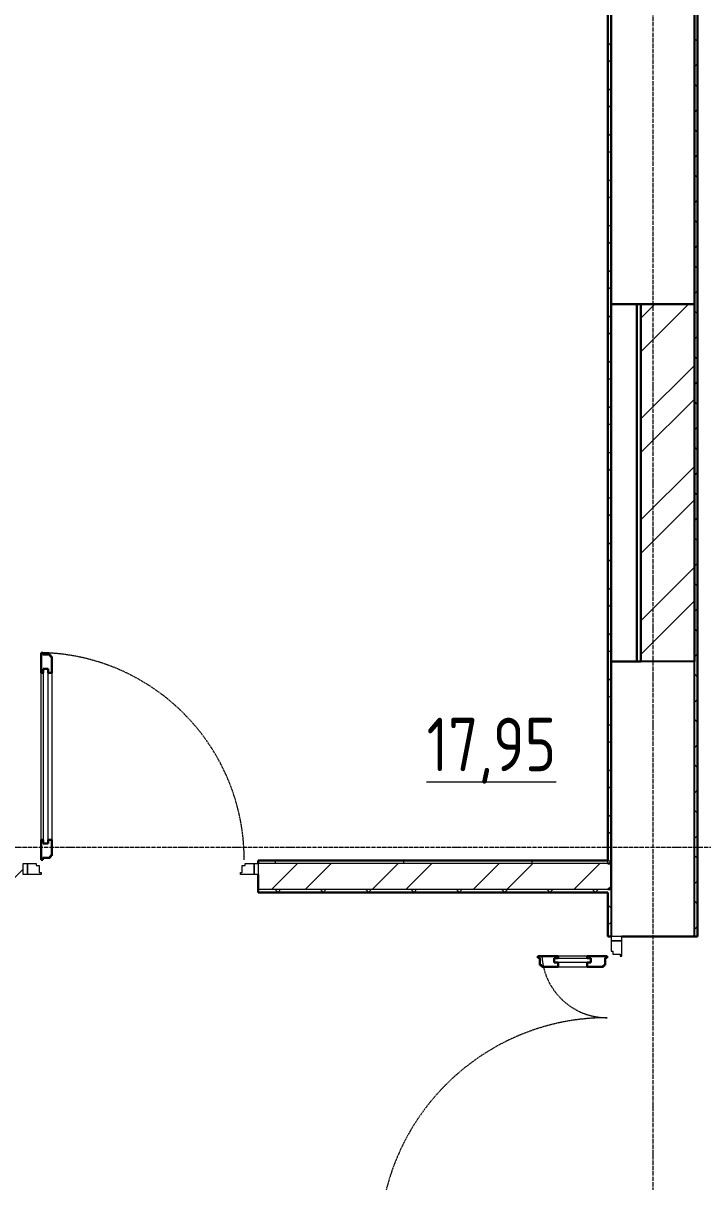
# Model space of a CAD drawing. Header units: millimetres. Extents: x -695119 to 412940, y -249585 to 622758.
# Drawn here: x 167818 to 170998, y -59932 to -54517 of the extents above; entities that cross this region are included whole.
import ezdxf

# ---------------------------------------------------------------- set-up
doc = ezdxf.new("R2010")
doc.units = ezdxf.units.MM
doc.linetypes.add('ADSK_Линия сетки', pattern=[25, 20, -2.5, 0, -2.5])
doc.linetypes.add('ADSK_Штриховая_ш2 п1_5', pattern=[4.5, 3, -1.5])
for name, color, linetype, lineweight in [('Каркас_Импост', 8, 'Continuous', 9), ('Марки помещений', 8, 'Continuous', 20), ('Монтажный зазор', 8, 'Continuous', 9), ('Оси', 252, 'Continuous', 9), ('Остекление', 8, 'Continuous', 9), ('Открывание', 8, 'ADSK_Штриховая_ш2 п1_5', 9), ('Панель', 252, 'Continuous', 30), ('Стены разрез', 7, 'Continuous', 30), ('Стены штриховка', 7, 'Continuous', 9)]:
    doc.layers.add(name, color=color, linetype=linetype, lineweight=lineweight)
doc.layers.add('Стены', color=194, linetype='Continuous')
doc.styles.add('GOST 2.304 type A_1', font='', dxfattribs={"height": 350})
doc.styles.get('GOST 2.304 type A_1').set_extended_font_data('GOST 2.304 type A')

# ---------------------------------------------------------------- blocks, each defined once
blk = doc.blocks.new('1 этаж')
at = {"layer": 'Каркас_Импост', "color": 251, "true_color": 0x636466}
for p, q in [((-6980.8, -139622.4), (-6939.8, -139622.4)), ((-6980.8, -139672.4), (-6980.8, -139622.4)), ((-6939.8, -139622.4), (-6939.8, -139630.4)), ((-6939.8, -139630.4), (-6925.8, -139630.4)), ((-6925.8, -139630.4), (-6925.8, -139664.4)), ((-5975.8, -139630.4), (-5961.8, -139630.4)), ((-5975.8, -139664.4), (-5975.8, -139630.4)), ((-5961.8, -139630.4), (-5961.8, -139622.4)), ((-5961.8, -139622.4), (-5920.8, -139622.4)), ((-5920.8, -139622.4), (-5920.8, -139672.4)), ((-6916.8, -139672.4), (-6980.8, -139672.4)), ((-6925.8, -139664.4), (-6916.8, -139664.4)), ((-6916.8, -139664.4), (-6916.8, -139672.4)), ((-5984.8, -139664.4), (-5975.8, -139664.4)), ((-5984.8, -139672.4), (-5984.8, -139664.4)), ((-5920.8, -139672.4), (-5984.8, -139672.4)), ((-4200.8, -139982.4), (-4250.8, -139982.4)), ((-4250.8, -139982.4), (-4250.8, -140031.4)), ((-4250.8, -140031.4), (-4242.8, -140031.4)), ((-4242.8, -140031.4), (-4242.8, -140045.4)), ((-4200.8, -140054.4), (-4200.8, -139982.4)), ((-4242.8, -140045.4), (-4208.8, -140045.4)), ((-4208.8, -140045.4), (-4208.8, -140054.4)), ((-4208.8, -140054.4), (-4200.8, -140054.4))]:
    blk.add_line(p, q, dxfattribs=at)
at = {"layer": 'Монтажный зазор', "color": 251, "true_color": 0x636466}
for p, q in [((-7000.8, -139622.4), (-6980.8, -139622.4)), ((-7000.8, -139672.4), (-7000.8, -139622.4)), ((-6980.8, -139622.4), (-6980.8, -139672.4)), ((-5920.8, -139622.4), (-5900.8, -139622.4)), ((-5920.8, -139672.4), (-5920.8, -139622.4)), ((-5900.8, -139622.4), (-5900.8, -139672.4)), ((-6980.8, -139672.4), (-7000.8, -139672.4)), ((-5900.8, -139672.4), (-5920.8, -139672.4)), ((-4200.8, -139962.4), (-4250.8, -139962.4)), ((-4250.8, -139962.4), (-4250.8, -139982.4)), ((-4200.8, -139982.4), (-4200.8, -139962.4)), ((-4250.8, -139982.4), (-4200.8, -139982.4))]:
    blk.add_line(p, q, dxfattribs=at)
at = {"layer": 'Оси', "color": 251, "linetype": 'ADSK_Линия сетки', "true_color": 0x636466}
for p, q in [((-4055.8, -131547.4), (-4055.8, -160943.1)), ((4311.5, -139547.4), (-72628.1, -139547.4))]:
    blk.add_line(p, q, dxfattribs=at)
at = {"layer": 'Остекление', "color": 251, "true_color": 0x636466}
for p, q in [((-6907.8, -138712.4), (-6907.8, -139528.4)), ((-6883.8, -138712.4), (-6907.8, -138712.4)), ((-6883.8, -139528.4), (-6883.8, -138712.4)), ((-6907.8, -139528.4), (-6883.8, -139528.4)), ((-4516.8, -140063.4), (-4344.8, -140063.4)), ((-4516.8, -140084.4), (-4516.8, -140063.4)), ((-4344.8, -140084.4), (-4516.8, -140084.4)), ((-4344.8, -140063.4), (-4344.8, -140084.4))]:
    blk.add_line(p, q, dxfattribs=at)
at = {"layer": 'Открывание', "color": 251, "true_color": 0x636466}
for centre, radius, start, end in [((-6934.8, -139604.4), 968, 0, 88.9345), ((-4268.8, -140036.4), 306, 183.3723, 270), ((-4268.8, -141408.4), 1066, 90, 179.0325)]:
    blk.add_arc(centre, radius, start, end, dxfattribs=at)
at = {"layer": 'Панель', "color": 251, "true_color": 0x636466}
for p, q in [((-6916.8, -138636.4), (-6908.8, -138636.4)), ((-6916.8, -138730.4), (-6916.8, -138636.4)), ((-6908.8, -138636.4), (-6908.8, -138645.4)), ((-6908.8, -138645.4), (-6874.8, -138645.4)), ((-6874.8, -138645.4), (-6874.8, -138654.4)), ((-6874.8, -138654.4), (-6866.8, -138654.4)), ((-6866.8, -138654.4), (-6866.8, -138730.4)), ((-6907.8, -138730.4), (-6916.8, -138730.4)), ((-6907.8, -138712.4), (-6907.8, -138730.4)), ((-6883.8, -138712.4), (-6907.8, -138712.4)), ((-6883.8, -138730.4), (-6883.8, -138712.4)), ((-6866.8, -138730.4), (-6883.8, -138730.4)), ((-6916.8, -139604.4), (-6916.8, -139510.4)), ((-6907.8, -139510.4), (-6916.8, -139510.4)), ((-6907.8, -139528.4), (-6907.8, -139510.4)), ((-6883.8, -139528.4), (-6907.8, -139528.4)), ((-6883.8, -139510.4), (-6883.8, -139528.4)), ((-6866.8, -139510.4), (-6883.8, -139510.4)), ((-6866.8, -139510.4), (-6866.8, -139586.4)), ((-6908.8, -139595.4), (-6908.8, -139604.4)), ((-6874.8, -139595.4), (-6908.8, -139595.4)), ((-6874.8, -139586.4), (-6874.8, -139595.4)), ((-6866.8, -139586.4), (-6874.8, -139586.4)), ((-6908.8, -139604.4), (-6916.8, -139604.4)), ((-4498.8, -140054.4), (-4592.8, -140054.4)), ((-4592.8, -140054.4), (-4592.8, -140062.4)), ((-4592.8, -140062.4), (-4583.8, -140062.4)), ((-4583.8, -140062.4), (-4583.8, -140096.4)), ((-4516.8, -140063.4), (-4498.8, -140063.4)), ((-4516.8, -140084.4), (-4516.8, -140063.4)), ((-4498.8, -140084.4), (-4516.8, -140084.4)), ((-4498.8, -140063.4), (-4498.8, -140054.4)), ((-4498.8, -140104.4), (-4498.8, -140084.4)), ((-4268.8, -140054.4), (-4362.8, -140054.4)), ((-4362.8, -140063.4), (-4362.8, -140054.4)), ((-4344.8, -140063.4), (-4362.8, -140063.4)), ((-4362.8, -140084.4), (-4344.8, -140084.4)), ((-4362.8, -140104.4), (-4362.8, -140084.4)), ((-4344.8, -140084.4), (-4344.8, -140063.4)), ((-4277.8, -140096.4), (-4277.8, -140062.4)), ((-4277.8, -140062.4), (-4268.8, -140062.4)), ((-4268.8, -140062.4), (-4268.8, -140054.4)), ((-4583.8, -140096.4), (-4574.8, -140096.4)), ((-4574.8, -140096.4), (-4574.8, -140104.4)), ((-4574.8, -140104.4), (-4498.8, -140104.4)), ((-4362.8, -140104.4), (-4286.8, -140104.4)), ((-4286.8, -140104.4), (-4286.8, -140096.4)), ((-4286.8, -140096.4), (-4277.8, -140096.4))]:
    blk.add_line(p, q, dxfattribs=at)
at = {"layer": 'Панель', "color": 251, "lineweight": 9, "true_color": 0x636466}
for p, q in [((-6916.8, -139510.4), (-6916.8, -138730.4)), ((-6866.8, -138730.4), (-6866.8, -139510.4)), ((-4362.8, -140054.4), (-4498.8, -140054.4)), ((-4498.8, -140104.4), (-4362.8, -140104.4))]:
    blk.add_line(p, q, dxfattribs=at)
at = {"layer": 'Стены', "color": 251, "true_color": 0x636466}
for p, q in [((-3860.8, -138677.4), (-4110.8, -138677.4)), ((-3860.8, -139962.4), (-3860.8, -138677.4)), ((-4250.8, -139742.4), (-4250.8, -139962.4))]:
    blk.add_line(p, q, dxfattribs=at)
at = {"layer": 'Стены разрез', "color": 251, "true_color": 0x636466}
for p, q in [((-4265.8, -133362.4), (-4265.8, -139607.4)), ((-4250.8, -139742.4), (-4250.8, -133347.4)), ((-3860.8, -133347.4), (-3860.8, -138677.4)), ((-3845.8, -139962.4), (-3845.8, -133362.4)), ((-3860.8, -137007.4), (-4250.8, -137007.4)), ((-4130.8, -138677.4), (-4130.8, -137007.4)), ((-4110.8, -137007.4), (-4110.8, -138677.4)), ((-4250.8, -138677.4), (-4110.8, -138677.4)), ((-4265.8, -139607.4), (-5900.8, -139607.4)), ((-5900.8, -139607.4), (-5900.8, -139622.4)), ((-4250.8, -139622.4), (-4265.8, -139622.4)), ((-5900.8, -139672.4), (-5900.8, -139757.4)), ((-5900.8, -139757.4), (-4265.8, -139757.4)), ((-4265.8, -139742.4), (-4250.8, -139742.4)), ((-4265.8, -139757.4), (-4265.8, -139962.4)), ((-4265.8, -139962.4), (-4250.8, -139962.4)), ((-4200.8, -139962.4), (-3845.8, -139962.4))]:
    blk.add_line(p, q, dxfattribs=at)
at = {"layer": 'Стены разрез', "color": 251, "linetype": 'Continuous', "lineweight": 9, "true_color": 0x636466}
for p, q in [((-4250.8, -135799.9), (-4265.8, -135784.9)), ((-3845.8, -135780.6), (-3860.8, -135765.6)), ((-4265.8, -135879.7), (-4250.8, -135864.7)), ((-3860.8, -135898.9), (-3845.8, -135883.9)), ((-4250.8, -136012), (-4265.8, -135997)), ((-3845.8, -135992.7), (-3860.8, -135977.7)), ((-4265.8, -136091.8), (-4250.8, -136076.8)), ((-3860.8, -136111.1), (-3845.8, -136096.1)), ((-4250.8, -136224.1), (-4265.8, -136209.1)), ((-3845.8, -136204.9), (-3860.8, -136189.9)), ((-4265.8, -136303.9), (-4250.8, -136288.9)), ((-3860.8, -136323.2), (-3845.8, -136308.2)), ((-3845.8, -136417), (-3860.8, -136402)), ((-4250.8, -136436.2), (-4265.8, -136421.2)), ((-4265.8, -136516.1), (-4250.8, -136501.1)), ((-3860.8, -136535.3), (-3845.8, -136520.3)), ((-3845.8, -136629.1), (-3860.8, -136614.1)), ((-4250.8, -136648.4), (-4265.8, -136633.4)), ((-4265.8, -136728.2), (-4250.8, -136713.2)), ((-3860.8, -136747.5), (-3845.8, -136732.5)), ((-3845.8, -136841.2), (-3860.8, -136826.2)), ((-4250.8, -136860.5), (-4265.8, -136845.5)), ((-4265.8, -136940.3), (-4250.8, -136925.3)), ((-3860.8, -136959.6), (-3845.8, -136944.6)), ((-4110.8, -137072.8), (-4045.4, -137007.4)), ((-4110.8, -137229.9), (-3888.3, -137007.4)), ((-3845.8, -137053.4), (-3860.8, -137038.4)), ((-4250.8, -137072.6), (-4265.8, -137057.6)), ((-4265.8, -137152.5), (-4250.8, -137137.5)), ((-3860.8, -137171.7), (-3845.8, -137156.7)), ((-4250.8, -137284.8), (-4265.8, -137269.8)), ((-3845.8, -137265.5), (-3860.8, -137250.5)), ((-4110.8, -137544.2), (-3860.8, -137294.2)), ((-4265.8, -137364.6), (-4250.8, -137349.6)), ((-3860.8, -137383.9), (-3845.8, -137368.9)), ((-4250.8, -137496.9), (-4265.8, -137481.9)), ((-4110.8, -137701.4), (-3860.8, -137451.4)), ((-3845.8, -137477.6), (-3860.8, -137462.6)), ((-4265.8, -137576.7), (-4250.8, -137561.7)), ((-3860.8, -137596), (-3845.8, -137581)), ((-4250.8, -137709), (-4265.8, -137694)), ((-3845.8, -137689.8), (-3860.8, -137674.8)), ((-4265.8, -137788.9), (-4250.8, -137773.9)), ((-4110.8, -138015.7), (-3860.8, -137765.7)), ((-3860.8, -137808.1), (-3845.8, -137793.1)), ((-4250.8, -137921.2), (-4265.8, -137906.2)), ((-3845.8, -137901.9), (-3860.8, -137886.9)), ((-4110.8, -138172.8), (-3860.8, -137922.8)), ((-4265.8, -138001), (-4250.8, -137986)), ((-3860.8, -138020.2), (-3845.8, -138005.2)), ((-4250.8, -138133.3), (-4265.8, -138118.3)), ((-3845.8, -138114), (-3860.8, -138099)), ((-4265.8, -138213.1), (-4250.8, -138198.1)), ((-4110.8, -138487.2), (-3860.8, -138237.2)), ((-3860.8, -138232.4), (-3845.8, -138217.4)), ((-4250.8, -138345.4), (-4265.8, -138330.4)), ((-3845.8, -138326.2), (-3860.8, -138311.2)), ((-4110.8, -138644.3), (-3860.8, -138394.3)), ((-4265.8, -138425.2), (-4250.8, -138410.2)), ((-3860.8, -138444.5), (-3845.8, -138429.5)), ((-4250.8, -138557.6), (-4265.8, -138542.6)), ((-3845.8, -138538.3), (-3860.8, -138523.3)), ((-4265.8, -138637.4), (-4250.8, -138622.4)), ((-3860.8, -138656.6), (-3845.8, -138641.6)), ((-4250.8, -138769.7), (-4265.8, -138754.7)), ((-3845.8, -138750.4), (-3860.8, -138735.4)), ((-4265.8, -138849.5), (-4250.8, -138834.5)), ((-3860.8, -138868.8), (-3845.8, -138853.8)), ((-3845.8, -138962.6), (-3860.8, -138947.6)), ((-4250.8, -138981.8), (-4265.8, -138966.8)), ((-4265.8, -139061.6), (-4250.8, -139046.6)), ((-3860.8, -139080.9), (-3845.8, -139065.9)), ((-3845.8, -139174.7), (-3860.8, -139159.7)), ((-4250.8, -139194), (-4265.8, -139179)), ((-4265.8, -139273.8), (-4250.8, -139258.8)), ((-3860.8, -139293), (-3845.8, -139278)), ((-3845.8, -139386.8), (-3860.8, -139371.8)), ((-4250.8, -139406.1), (-4265.8, -139391.1)), ((-4265.8, -139485.9), (-4250.8, -139470.9)), ((-3860.8, -139505.2), (-3845.8, -139490.2)), ((-3845.8, -139599), (-3860.8, -139584)), ((-7094.7, -139742.4), (-7000.8, -139648.5)), ((-5837.5, -139742.4), (-5717.5, -139622.4)), ((-5819.8, -139622.4), (-5819.8, -139607.4)), ((-5680.3, -139742.4), (-5560.3, -139622.4)), ((-5366, -139742.4), (-5246, -139622.4)), ((-5219.8, -139622.4), (-5219.8, -139607.4)), ((-5208.9, -139742.4), (-5088.9, -139622.4)), ((-4894.6, -139742.4), (-4774.6, -139622.4)), ((-4737.4, -139742.4), (-4617.4, -139622.4)), ((-4619.8, -139622.4), (-4619.8, -139607.4)), ((-4423.1, -139742.4), (-4303.1, -139622.4)), ((-4250.8, -139618.2), (-4265.8, -139603.2)), ((-3860.8, -139717.3), (-3845.8, -139702.3)), ((-5808.7, -139757.4), (-5823.7, -139742.4)), ((-5810.1, -139757.4), (-5795.1, -139742.4)), ((-5596.6, -139757.4), (-5611.6, -139742.4)), ((-5597.9, -139757.4), (-5582.9, -139742.4)), ((-5384.5, -139757.4), (-5399.5, -139742.4)), ((-5385.8, -139757.4), (-5370.8, -139742.4)), ((-5172.3, -139757.4), (-5187.3, -139742.4)), ((-5173.7, -139757.4), (-5158.7, -139742.4)), ((-4960.2, -139757.4), (-4975.2, -139742.4)), ((-4961.5, -139757.4), (-4946.5, -139742.4)), ((-4748.1, -139757.4), (-4763.1, -139742.4)), ((-4749.4, -139757.4), (-4734.4, -139742.4)), ((-4535.9, -139757.4), (-4550.9, -139742.4)), ((-4537.3, -139757.4), (-4522.3, -139742.4)), ((-4323.8, -139757.4), (-4338.8, -139742.4)), ((-4325.1, -139757.4), (-4310.1, -139742.4)), ((-4265.9, -139742.4), (-4250.8, -139727.2)), ((-4250.8, -139830.4), (-4265.8, -139815.4)), ((-3845.8, -139811.1), (-3860.8, -139796.1)), ((-4265.8, -139910.2), (-4250.8, -139895.2)), ((-3860.8, -139929.4), (-3845.8, -139914.4))]:
    blk.add_line(p, q, dxfattribs=at)
at = {"layer": 'Стены штриховка', "color": 251, "true_color": 0x636466}
for p, q in [((-4265.8, -139622.4), (-5900.8, -139622.4)), ((-4265.8, -139622.4), (-4265.8, -139607.4)), ((-5900.8, -139742.4), (-4265.8, -139742.4))]:
    blk.add_line(p, q, dxfattribs=at)
at = {"layer": 'Марки помещений', "color": 251, "true_color": 0x636466, "style": 'GOST 2.304 type A_1'}
blk.add_text('%%U17,95', height=250, dxfattribs=at).set_placement((-5113.4, -139190.3))

msp = doc.modelspace()

# ---------------------------------------------------------------- block references
msp.add_blockref('1 этаж', (174819.19, 81176.937))

doc.saveas('drawing.dxf')
